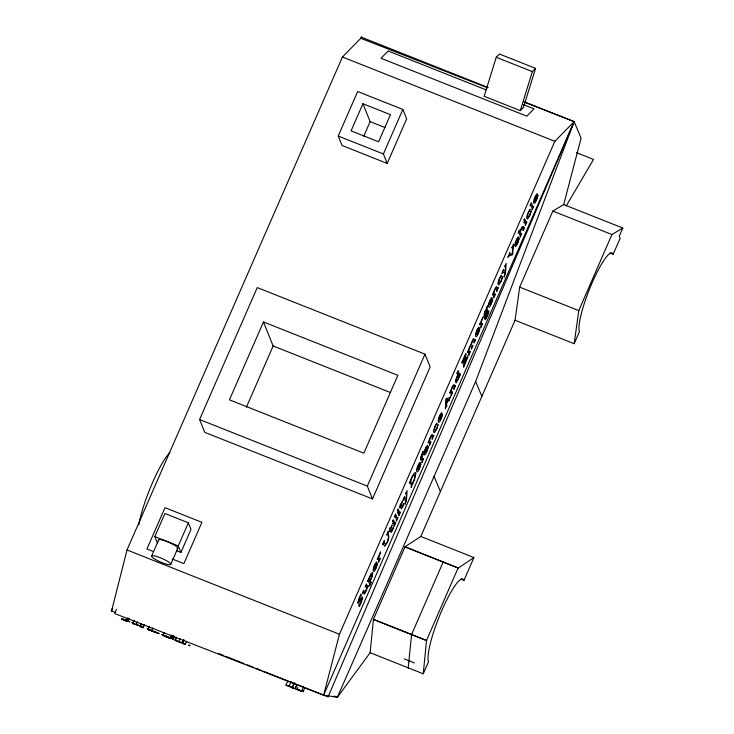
<?xml version="1.0" encoding="UTF-8"?>
<svg xmlns="http://www.w3.org/2000/svg" width="734" height="734" viewBox="0 0 734 734"><rect width="100%" height="100%" fill="white"/><g stroke="black" fill="none" stroke-linecap="round" stroke-linejoin="round"><path stroke-width="1.1" d="M297.775 687.464L297.316 689.593L296.077 689.125L301.683 691.309L299.472 690.336M263.075 671.124L323.621 695.153L337.356 697.3L370.138 652.719L373.441 619.312L405.076 546.747L458.282 568.07L473.916 557.546L420.811 536.471L405.076 546.747M408.141 668.243L411.609 634.46L443.244 561.895M370.138 652.719L423.243 673.794L426.546 640.387L373.441 619.312M420.811 536.471L515.057 320.263L519.672 287.15L552.84 211.071L563.703 204.575L581.08 138.185L574.153 121.624L524.232 101.815M515.057 320.263L574.162 343.714L578.777 310.601L611.936 234.531L622.808 228.035L563.703 204.575M112.109 608.743L111.449 611.468L127.019 549.959L342.429 57.004L361.724 37.324L361.467 36.7L360.779 38.287L487.734 87.878M334.163 696.034L337.356 697.3L475.641 381.497L574.153 121.624L554.849 141.313L339.438 634.259L323.621 695.153L574.153 121.624L524.012 102.044M496.23 57.28L484.146 96.282L520.287 110.623L523.48 107.366L535.563 68.372L499.423 54.032L496.23 57.28L532.37 71.62L535.563 68.372M520.287 110.623L532.37 71.62M129.23 618.312L128 621.478L127.184 621.349L126.422 621.037L127.643 617.881M126.422 621.037L127.459 618.982M127.184 621.349L128.413 618.184M141.267 626.35L132.643 623.505L133.872 620.34M132.643 623.505L134.028 620.368M136.019 624.845L137.368 621.698M144.405 624.496L143.057 627.634L140.258 626.524L141.488 623.368M140.258 626.524L141.24 624.441M143.057 627.634L144.286 624.478M158.067 633.038L159.186 633.681L148.048 629.616L149.277 626.46M148.048 629.616L149.442 626.478M157.746 633.084L151.571 630.983L152.828 627.864M172.187 635.396L170.958 638.552L170.242 638.424L162.985 635.543L164.214 632.387M162.985 635.543L163.966 633.46M170.242 638.424L171.462 635.259M169.582 637.956L165.719 636.552L170.462 638.36L171.692 635.194M174.178 636.928L173.352 639.039L172.215 638.764L173.444 635.598M172.729 638.965L173.949 635.8M183.528 640.048L182.298 643.213L183.601 643.69L175.178 640.387L176.408 637.222M175.178 640.387L176.573 637.25M178.683 641.773L180.013 638.626M182.463 643.232L183.683 640.076M182.693 642.865L183.895 639.69M182.298 643.213L185.353 644.424L186.702 641.287M294.362 682.666L292.398 687.73L293.554 688.162L285.985 685.18L287.673 681.152M289.132 686.437L291.104 681.372M292.398 687.363L293.949 683.299M296.729 684.767L295.151 688.822L292.398 687.73M296.82 684.785L295.242 688.841L292.719 687.391M301.683 691.309L303.647 686.244M299.646 690.373L303.197 691.676L304.812 687.602M116.504 609.348L114.706 613.56L328.08 696.896L574.153 121.624M426.546 640.387L458.181 567.822M423.243 673.794L428.537 661.655A45.095 8.138 -68.4 0 1 441.85 610.422A45.095 8.138 -68.4 0 1 463.998 580.3L473.916 557.546M622.808 228.035L619.257 236.164L620.138 238.247L613.174 254.221A42.875 7.735 -68.4 0 0 592.118 282.856A42.875 7.735 -68.4 0 0 579.456 331.557L574.162 343.714M199.584 419.536L257.249 287.59L424.986 354.155L430.142 366.972L372.487 498.927L204.749 432.354L199.584 419.536L367.321 486.11L372.487 498.927M157.471 543.16L154.828 536.609L164.921 513.506L188.363 522.81L191.005 529.37L180.913 552.463L176.646 550.775M151.727 555.867L158.764 539.747M338.218 136.047L357.669 91.521L402.865 109.449L406.664 118.89L387.203 163.416L342.016 145.479L338.218 136.047L383.405 153.975L387.203 163.416M263.469 321.96L229.448 399.828L363.853 453.172L397.883 375.303L263.469 321.96L273.14 345.971L246.376 407.223M362.926 103.742L351.072 130.872L378.606 141.8L390.46 114.669L362.926 103.742L370.119 121.615L363.743 136.221M180.913 552.463L178.27 545.913L188.363 522.81M170.673 564.547A10.469 1.918 23.6 0 0 157.911 556.858A10.469 1.918 23.6 0 0 155.012 559.207A10.469 1.918 23.6 0 0 170.673 564.547L177.72 548.426M383.405 153.975L402.865 109.449M367.321 486.11L424.986 354.155M566.253 205.896L593.512 159.416L576.52 152.672M303.197 691.676L301.958 691.07M172.215 638.764L170.618 637.984M141.699 627.001L140.414 626.552M167.747 636.846L166.655 636.69L168.205 637.305M150.975 630.644L151.571 630.983M135.001 624.12L132.799 623.533M149.507 630.093L150.956 630.185M185.353 644.424L184.179 643.846M285.985 685.18L292.334 687.244M123.505 619.248L122.624 619.092L123.762 619.468M169.866 637.883L169.003 637.617M147.048 628.616L148.681 629.267L147.901 629.029M135.524 624.221L140.57 626.01M297.077 689.208L297.582 689.364M125.734 620.716L128 621.478M163.434 635.167L162.838 634.965M301.261 690.969L296.986 689.492M123.67 619.735L122.541 619.413L126.643 621.092M123.45 619.569L121.339 618.909L125.945 620.836M189.473 645.535C191.886 646.296 186.785 644.553 189.225 645.324M132.606 622.854L131.817 622.615L133.276 623.12M126.844 620.826L127.413 621.028M162.59 634.754L161.801 634.515L163.26 635.02M175.674 639.947L174.912 639.699L175.921 640.158M297.876 689.556L298.995 689.914M125.266 620.239L129.845 621.881L128.734 621.34M124.211 619.927L125.78 620.514M125.11 619.936L125.652 620.138M298.059 689.538L299.444 690.061M124.725 619.753L126.202 620.313M300.536 690.74L301.114 690.96M361.724 37.324L488.119 87.484M486.082 89.851L388.158 50.985L381.001 58.28L526.829 116.155L533.985 108.861L523.333 104.632M342.429 57.004L554.849 141.313M370.119 121.615L384.946 127.496M552.84 211.071L611.936 234.531M610 252.955L613.174 254.221M519.672 287.15L578.777 310.601M273.14 345.971L390.616 392.589M405.177 546.986L458.282 568.07M460.915 579.071L463.998 580.3M373.542 619.551L426.647 640.635M154.828 536.609L178.27 545.913M153.278 551.473L146.938 548.959L164.985 507.671L201.923 522.324L183.885 563.62L172.27 559.005M404.214 658.866L414.453 662.93M127.019 549.959L339.438 634.259M111.192 610.844L115.44 612.532M218.466 653.416L223.778 655.526M225.898 656.37L243.954 663.536M247.147 664.802L253.514 667.325M255.643 668.169L260.955 670.28M150.644 630.02L153.617 631.203M165.581 635.956L168.499 637.112M171.417 638.268L173.352 639.039M183.142 642.92L175.343 640.415M170.462 638.36L170.958 638.552M298.885 690.098L298.325 689.877L299.041 690.134M154.608 631.598L155.47 631.946M300.316 690.4L301.188 690.758M148.213 629.644L149.286 630.075M163.15 635.571L166.279 636.305L165.453 635.938M300.105 690.345L301.289 690.832M126.835 620.597L127.643 620.927M143.185 627.662L142.35 627.276L143.304 627.185M297.6 689.446L297.068 689.217M156.25 632.258L157.553 632.809M141.543 626.405L142.313 626.726M156.516 632.424L157.617 632.965M434.078 476.412L440.418 491.514M475.641 381.497L481.871 396.397M138.809 524.948A46.6 8.404 -68.4 0 1 169.893 452.566M158.654 540.252A10.469 1.918 23.6 0 1 169.912 542.738A10.469 1.918 23.6 0 1 176.958 548.628M420.921 456.961L420.454 460.025L421.252 458.695L422.215 461.062L421.949 462.649L423.674 458.695L423.041 459.686L421.977 457.025L423.013 454.144L421.867 456.768C421.655 452.906 425.28 446.492 420.921 456.961M446.217 404.361L446.162 406.618L446.923 405.351L445.345 408.976L446.043 398.654L450.107 397.562L450.676 396.222L448.85 400.929L448.933 399.186L446.217 404.361M357.742 602.412L357.999 603.449L361.99 598.357L361.1 601.926L358.651 605.366L359.256 606.568C360.66 604.431 365.128 591.888 360.321 599.228C356.953 605.422 359.192 595.815 361.523 595.357L360.944 593.999L357.742 602.412M406.333 494.202L406.26 497.423L404.351 498.202L404.462 496.698L402.718 500.707L406.205 498.891L405.021 504.35L406.379 500.872L407.104 490.633L405.783 493.67L406.462 492.569L406.333 494.202M505.377 266.993L505.295 270.213L503.386 270.993L503.506 269.497L501.753 273.507L505.249 271.69L504.056 277.14L505.423 273.672L506.148 263.423L504.827 266.47L505.506 265.359L505.377 266.993M463.328 360.036L463.879 361.798L465.558 356.917L466.108 358.21L463.98 362.046L464.75 364.009L467.457 355.88L467.916 357.201L463.558 367.202L463.906 365.385L462.457 361.724L461.741 362.871L465.806 353.549L466.301 354.531L465.017 355.862L463.328 360.036M512.396 252.267L512.36 253.643L509.754 254.459L509.818 252.597L507.965 257.359L508.433 256.267L512.681 254.625L513.561 244.009L511.846 247.936L512.598 246.697L512.396 252.267M446.244 403.177L446.226 403.81L448.18 399.333L446.391 399.635L446.244 403.177M384.047 541.784C385.699 549.069 390.589 536.352 387.451 533.774L386.864 535.178L388.323 531.306L387.965 533.141L388.892 536.976L387.295 542.343L384.735 546.362L383.194 543.545C380.937 548.445 385.625 536.939 384.047 541.784M414.967 475.412L414.371 479.063L412.315 484.266C408.792 482.256 412.893 472.467 414.967 475.412M455.465 381.157L456.144 382.964L460.613 373.945L459.915 375.092L458.089 370.578L456.869 373.707L457.566 372.569L458.071 373.872L455.465 381.157M456.254 379.285L456.686 380.918C458.649 379.652 459.75 376.203 458.19 374.156L456.254 379.285M372.652 573.438L372.074 576.814L370 581.603L370.578 583.126L371.211 582.145L369.486 586.099L369.743 584.512L368.22 580.502L367.523 581.649L371.028 573.593L372.276 572.502L372.652 573.438M373.211 569.841L373.542 571.575L374.368 571.116A4.569 0.826 -68.4 0 0 376.028 568.18L377.57 563.272C376.597 564.657 376.258 570.281 374.046 569.024L376.781 561.886L375.193 563.721A4.441 0.798 -68.4 0 0 373.707 567.501L373.211 569.841M416.591 470.32L416.921 472.054L417.756 471.595A4.569 0.826 -68.4 0 0 419.408 468.659L420.949 463.75C419.976 465.136 419.637 470.76 417.435 469.512L420.16 462.365L418.573 464.2A4.441 0.798 -68.4 0 0 417.096 467.98L416.591 470.32M424.032 453.263L424.362 454.997L425.188 454.539A4.569 0.826 -68.4 0 0 426.849 451.603L428.39 446.694C427.417 448.079 427.069 453.704 424.867 452.447L427.601 445.309L426.014 447.144A4.441 0.798 -68.4 0 0 424.527 450.924L424.032 453.263M438.235 420.674L438.565 422.417L439.391 421.949A4.569 0.826 -68.4 0 0 441.051 419.022L442.593 414.104C441.62 415.499 441.281 421.114 439.07 419.866L441.804 412.728L440.216 414.554A4.441 0.798 -68.4 0 0 438.73 418.343L438.235 420.674M475.54 335.099L475.871 336.833L476.696 336.374A4.569 0.826 -68.4 0 0 478.357 333.438L479.898 328.529C478.926 329.915 478.586 335.53 476.375 334.282L479.109 327.144L477.522 328.979A4.441 0.798 -68.4 0 0 476.036 332.759L475.54 335.099M488.449 305.472L488.78 307.216L489.615 306.748A4.569 0.826 -68.4 0 0 491.266 303.821L492.808 298.903C491.835 300.298 491.496 305.913 489.284 304.665L492.019 297.527L490.431 299.353A4.441 0.798 -68.4 0 0 488.945 303.142L488.449 305.472M514.855 244.899L515.185 246.633L516.02 246.174A4.569 0.826 -68.4 0 0 517.672 243.238L519.213 238.33C518.241 239.715 517.901 245.339 515.699 244.083L518.424 236.944L516.837 238.779A4.441 0.798 -68.4 0 0 515.351 242.559L514.855 244.899M533.673 201.749L533.994 203.483L534.829 203.024A4.569 0.826 -68.4 0 0 536.49 200.088L538.022 195.18C537.049 196.565 536.71 202.189 534.508 200.933L537.233 193.794L535.655 195.629A4.441 0.798 -68.4 0 0 534.168 199.409L533.673 201.749M433.757 431.023L433.822 432.491L434.455 432.702L436.574 429.289L438.042 424.491C436.684 432.592 431.858 431.519 436.455 424.215C438.813 419.609 433.124 428.573 433.757 431.023M498.175 283.241L498.239 284.7L498.872 284.911L500.992 281.507L502.469 276.709C501.102 284.801 496.276 283.728 500.872 276.434C503.23 271.828 497.542 280.792 498.175 283.241M526.893 217.374L526.957 218.833L527.59 219.044L529.709 215.64L531.177 210.832C529.82 218.934 524.994 217.86 529.59 210.566C531.948 205.951 526.26 214.924 526.893 217.374M487.587 305.693L486.559 308.913C488.651 307.941 486.211 313.528 485.752 314.537C483.532 320.217 487.22 312.712 488.082 310.877C491.257 309.142 483.339 325.437 485.257 317.62L484.468 318.464L485.046 315.895L483.798 316.904L484.275 313.73A4.055 0.734 -68.4 0 1 485.651 310.372L487.587 305.693M415.802 473.614L414.646 479.082L411.123 487.486L411.471 485.66L410.022 481.999L409.315 483.146L414.049 473.338L415.389 472.467L415.802 473.614M390.011 528.141L389.268 531.554L390.029 530.315L391.038 532.489L392.387 530.654L393.415 527.14L391.672 530.664L390.772 528.608L392.084 525.094L390.662 528.352L390.304 527.489L390.011 528.141M400.333 504.478L399.59 507.882L400.351 506.653L401.36 508.827L402.709 506.983L403.737 503.469L401.984 507.001L401.085 504.937L402.397 501.423L400.984 504.68L400.617 503.818L400.333 504.478M380.579 552.06L378.836 557.28L379.625 559.28L380.258 558.29L378.524 562.272L378.79 560.684L377.9 558.29L377.203 559.436L380.579 552.06M482.908 317.317L481.165 322.529L481.954 324.538L482.587 323.547L480.853 327.52L481.119 325.933L480.229 323.547L479.531 324.685L482.908 317.317M429.61 444.107C428.317 448.942 432.354 438.492 430.436 442.721L429.528 440.4L430.463 437.482L431.61 436.042L432.381 437.721L432.124 439.308L433.849 435.354L433.216 436.345L432.243 434.271L430.95 435.776L428.032 442.841L428.729 441.694L429.61 444.107M451.327 394.286C450.034 399.122 454.071 388.671 452.153 392.901L451.245 390.589L452.181 387.662L453.318 386.222L454.098 387.91L453.841 389.497L455.557 385.543L454.933 386.524L453.961 384.451L452.667 385.965L449.749 393.02L450.447 391.873L451.327 394.286M471.567 347.843C470.274 352.678 474.32 342.228 472.393 346.457L471.393 344.209C471.659 343.117 472.999 338.236 474.008 341.374C473.302 346.742 476.605 336.622 474.999 340.484L473.614 338.521A2.808 0.505 -68.4 0 0 472.751 339.897L470.898 344.576A3.202 0.578 -68.4 0 0 470.228 345.696A3.642 0.661 -68.4 0 0 469.228 348.136L467.402 352.522L468.099 351.384L468.98 353.77L468.714 355.357L470.338 351.146L469.815 352.393C467.549 351.091 470.466 343.182 471.567 347.843M494.028 296.325C492.734 301.16 496.78 290.701 494.854 294.93L493.954 292.618L494.881 289.691L496.028 288.251L496.808 289.939L496.542 291.526L498.267 287.572L497.634 288.554L496.67 286.48L495.377 287.994L492.45 295.05L493.156 293.912L494.028 296.325M485.403 317.905L485.633 318.593L487.137 315.914L488.312 311.638L485.403 317.905M371.835 575.979L369.89 581.3L368.991 579.144L369.578 577.172L370.973 574.694L371.698 574.878L371.835 575.979M486.633 311.106C484.367 320.877 483.394 309.179 486.633 311.106M520.369 236.128C519.011 240.624 523.149 230.274 521.177 234.55L520.278 232.21C520.553 231.008 521.874 225.861 522.984 229.017C522.278 234.394 525.581 224.274 523.975 228.136C522.709 223.053 520.534 230.155 520.149 231.907L519.36 230.017L518.131 233.173L518.828 232.027L520.369 236.128M394.305 525.324C392.965 529.783 397.094 519.443 395.121 523.727L393.938 520.727L392.708 523.865L393.406 522.718L394.305 525.324M396.599 520.076C395.259 524.526 399.388 514.195 397.415 518.479L395.589 513.965L394.36 517.112L395.057 515.974L396.599 520.076M398.975 514.607C397.635 519.057 401.764 508.726 399.791 513.011L398.608 510.011L397.388 513.139L398.085 512.002L398.975 514.607M525.507 224.347C524.168 228.797 528.296 218.466 526.324 222.751L525.14 219.75L523.911 222.879L524.608 221.741L525.507 224.347M532.288 208.777C530.948 213.236 535.077 202.896 533.113 207.181L531.288 202.667L530.058 205.823L530.755 204.676L532.288 208.777M392.718 521.103C393.268 522.902 394.039 517.075 392.718 521.103M397.388 510.378C397.947 512.176 398.709 506.359 397.388 510.378M523.92 220.117C524.471 221.916 525.241 216.09 523.92 220.117M374.092 567.098L373.964 568.712L375.918 563.556L374.092 567.098M417.472 467.576L417.343 469.191L419.298 464.035L417.472 467.576M424.903 450.52L424.784 452.135L426.738 446.978L424.903 450.52M439.115 417.93L438.987 419.545L440.941 414.389L439.115 417.93M476.421 332.355L476.293 333.961L478.247 328.804L476.421 332.355M489.33 302.729L489.202 304.344L491.156 299.188L489.33 302.729M515.736 242.156L515.607 243.771L517.562 238.614L515.736 242.156M534.545 199.006L534.425 200.621L536.37 195.464L534.545 199.006M366.697 588.035L365.174 592.2L364.715 592.393L363.679 590.145L362.449 593.283L363.137 592.173L364.073 594.201L365.027 593.283A3.633 0.651 -68.4 0 0 366.349 590.127L368.284 585.76L367.578 586.925L366.394 583.906L365.174 587.035L365.881 585.879L366.697 588.035"/></g></svg>
